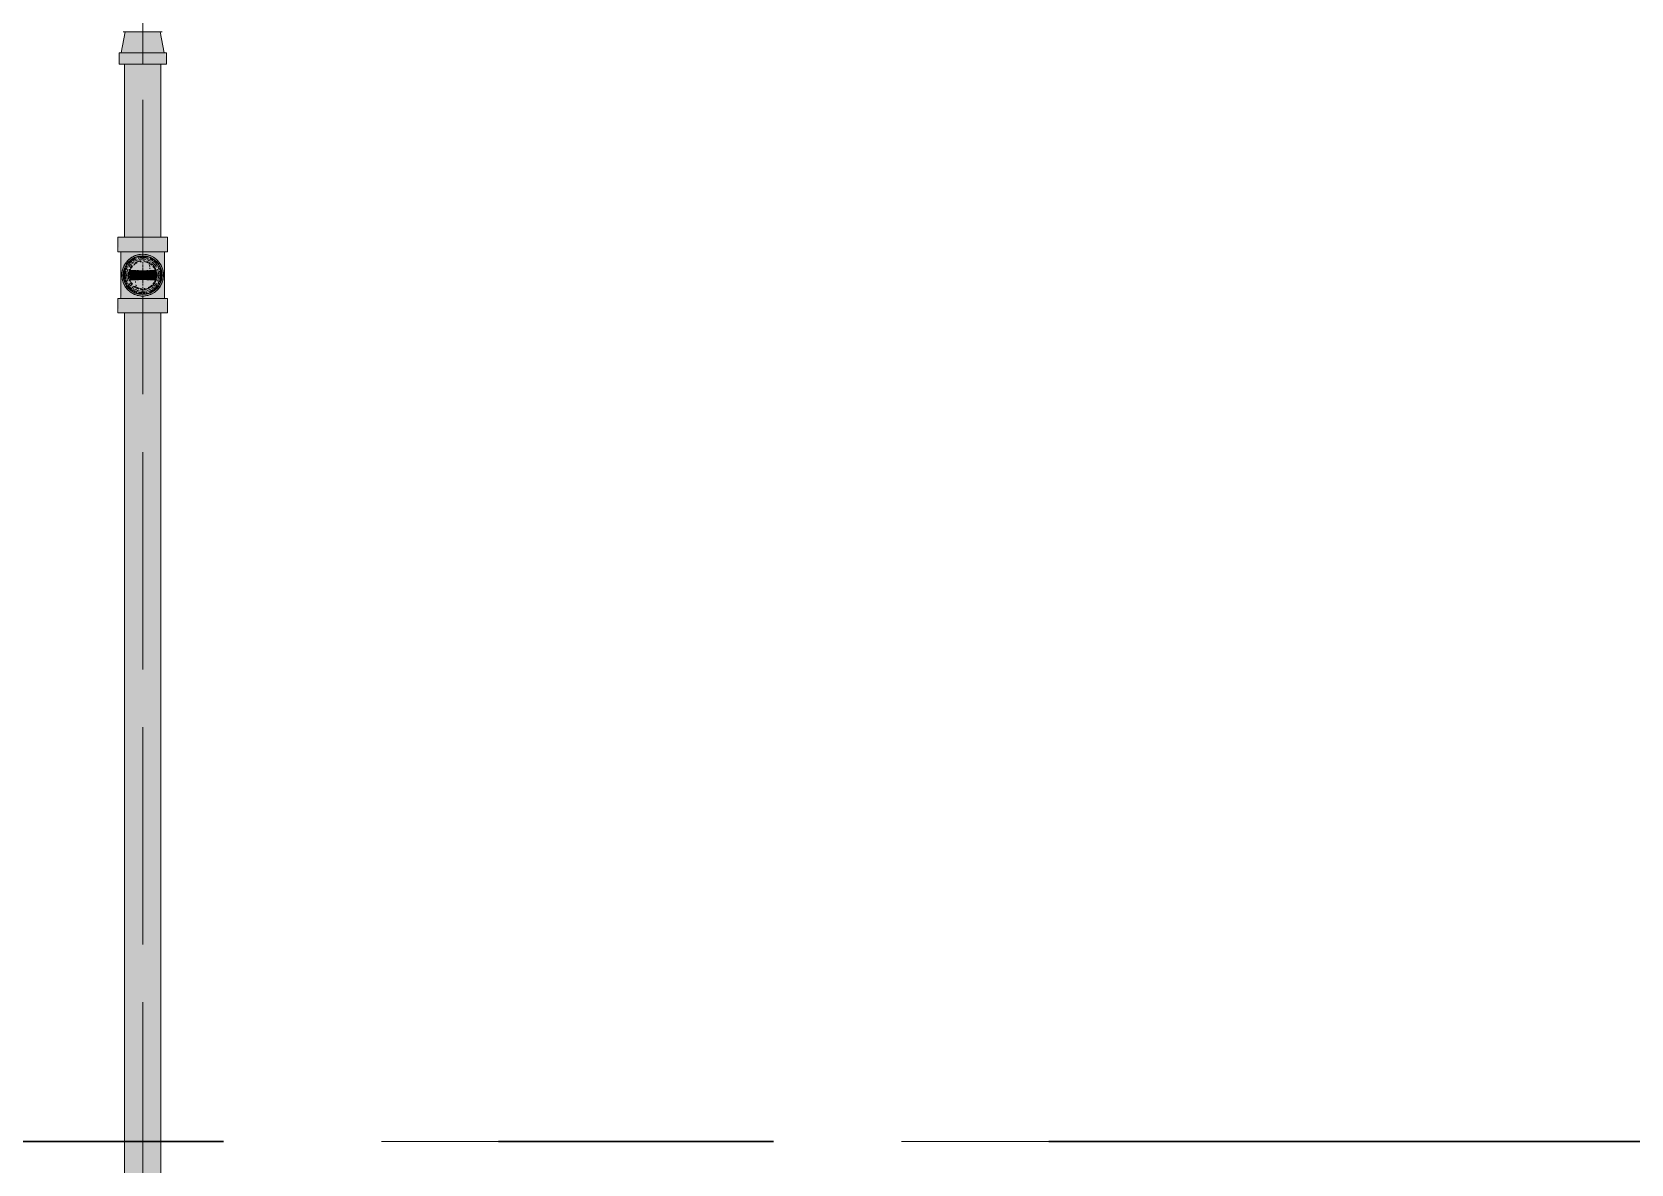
# Model space of a CAD drawing. Header units: millimetres. Extents: x -4000 to 187956, y -58990 to 162485.
# Drawn here: x 69122 to 70968, y 135424 to 136731 of the extents above; entities that cross this region are included whole.
import ezdxf

# ---------------------------------------------------------------- set-up
doc = ezdxf.new("R2010")
doc.units = ezdxf.units.MM
for name, pattern in [('Dash 1_16_', [317.5, 158.75, -158.75]), ('Grid Line', [2222.5, 1270, -317.5, 317.5, -317.5]), ('Grid Line 12_5mm', [2150, 1250, -300, 300, -300])]:
    doc.linetypes.add(name, pattern=pattern)
for name, color, linetype, lineweight in [('F-SPRN', 3, 'Continuous', 9), ('P-PIPE', 3, 'Continuous', 9), ('P-PIPE-CNTR', 3, 'Continuous', 9), ('S-GRID', 1, 'Continuous', 30)]:
    doc.layers.add(name, color=color, linetype=linetype, lineweight=lineweight)

# ---------------------------------------------------------------- blocks, each defined once
blk = doc.blocks.new('CMF2_NHAXUONG_A_rvt-1-FFS - TANG 1')
at = {"layer": 'S-GRID', "linetype": 'Grid Line 12_5mm', "lineweight": 9}
blk.add_line((-824.3, 135450), (183641.1, 135450), dxfattribs=at)
blk = doc.blocks.new('Sprinkler_Up - DN20-V59-FFS - TANG 1')
at = {"layer": 'F-SPRN', "transparency": 33554534}
for points in [[(-13.5, 0), (-3.9, 0.7), (-1.7, 2.9), (-1.2, 3.5), (-0.6, 4), (0.6, 4), (1.2, 3.5), (1.7, 2.9), (4.6, 0), (22.2, 0), (17.8, 13.2), (6.9, 21.2), (-6.9, 21.2), (-18, 13.1), (-22.2, 0)], [(0, -21.2), (6.9, -21.2), (18, -13.1), (22.2, 0), (3.9, -0.7), (1.7, -2.9), (1.2, -3.5), (0.6, -4), (-0.6, -4), (-1.2, -3.5), (-1.7, -2.9), (-4.6, 0), (-22.2, 0), (-18, -13.1), (-6.9, -21.2)], [(0, -16.7), (4.3, -16.1), (11.8, -11.8), (16.1, -4.3), (16.1, 4.3), (9.9, 13.2), (8.3, 14.4), (0, 16.7), (-4.3, 16.1), (-11.8, 11.8), (-16.1, 4.3), (-16.1, -4.3), (-11.8, -11.8), (-8.3, -14.4)], [(0, -15.6), (7.8, -13.5), (13.5, -7.8), (15.1, -4), (15.1, 4), (13.5, 7.8), (7.8, 13.5), (0, 15.6), (-8.2, 13.2), (-11, 11), (-15.1, 4), (-15.1, -4), (-11, -11), (-7.8, -13.5)], [(-10.9, -5.5), (-10.9, 5.4), (-14.5, 5.4), (-14.5, -5.5)], [(-7.7, -5.5), (-7.7, 5.4), (-10.9, 5.4), (-10.9, -5.5)], [(0, -5.5), (0, 5.4), (-7.7, 5.4), (-7.7, -5.5)], [(0, 0), (5.7, 0), (2.9, 4.9), (-2.9, 4.9), (-5.7, 0)], [(-2.9, -4.9), (2.9, -4.9), (5.7, 0), (-5.7, 0)], [(-4.6, 0), (4.6, 0), (0, 4.6)], [(0, -4.6), (4.6, 0), (-4.6, 0)], [(0, -2.6), (1.3, 0), (-1.8, 0)], [(-1.3, 0), (1.8, 0), (0, 2.6)], [(7.7, -5.5), (7.7, 5.4), (0, 5.4), (0, -5.5)], [(10.9, -5.5), (10.9, 5.4), (7.7, 5.4), (7.7, -5.5)], [(14.5, -5.5), (14.5, 5.4), (10.9, 5.4), (10.9, -5.5)]]:
    blk.add_hatch(color=1, dxfattribs=at).paths.add_polyline_path(points)
at = {"layer": 'F-SPRN', "color": 1}
for p, q in [((-11.5, 5.4), (-14.5, 5.4)), ((-14.5, 5.4), (-11.3, 5.4)), ((-14.5, 5.4), (-14.5, 3.7)), ((-14.5, 3.3), (-14.5, 0)), ((-11.5, 5.4), (-11.5, 4)), ((-10.9, 1.9), (-10.9, 3.6)), ((-10.8, 5.4), (-8, 5.4)), ((-8.1, 5.4), (-10.8, 5.4)), ((-8.1, 5.4), (-8.1, 2.8)), ((-8.1, 2.5), (-8.1, 0.7)), ((-7.7, 4.8), (-7.7, 2.7)), ((-7.7, 4.8), (-7.7, 2.7)), ((-7.7, 2.1), (-7.7, 0.5)), ((-7.7, 2.1), (-7.7, 0.5)), ((-6.7, 5.4), (-4.7, 5.4)), ((-5.8, 3.8), (-5.8, 2.2)), ((-2.1, 0), (-2.1, 0)), ((-2.1, 0), (-2.1, -0.1)), ((-0.5, 2), (-0.6, 2)), ((-0.6, 2), (-0.6, 2)), ((0, 2.1), (-0.1, 2.1)), ((2.1, 0), (2.1, 0.1)), ((2.1, 0), (2.1, 0)), ((4.7, 5.4), (6.5, 5.4)), ((7.7, 5.4), (10.8, 5.4)), ((7.7, 5.2), (7.7, 2.7)), ((7.7, 5.2), (7.7, 2.7)), ((7.7, 2.3), (7.7, 0.5)), ((7.7, 2.3), (7.7, 0.5)), ((10.8, 5.4), (8.1, 5.4)), ((8.1, 5.4), (8.1, 2.8)), ((8.1, 2.5), (8.1, 0.4)), ((10.9, 5.4), (14.5, 5.4)), ((10.9, 3.6), (10.9, 0.2)), ((14.5, 5.4), (11.5, 5.4)), ((11.5, 5.4), (11.5, 4)), ((11.5, 3), (11.5, 0.2)), ((14.5, 5.4), (14.5, -5.5)), ((-14.5, -1.3), (-14.5, -3.7)), ((-11.1, -5.5), (-14.5, -5.5)), ((-14.5, -5.5), (-11.5, -5.5)), ((-10.9, -2.6), (-10.9, -1.3)), ((-10.8, -5.5), (-8.1, -5.5)), ((-7.8, -5.5), (-10.8, -5.5)), ((-8.1, -4.2), (-8.1, -5.5)), ((-7.7, -2.7), (-7.7, -4)), ((-7.7, -2.7), (-7.7, -4)), ((-7, -5.5), (-5.8, -5.5)), ((-4.8, -5.5), (-7, -5.5)), ((-5.8, -2.3), (-5.8, -3.8)), ((0, -2.1), (0.1, -2.1)), ((7, -5.5), (4.8, -5.5)), ((5.8, -2.2), (5.8, -3.8)), ((5.8, -5.5), (7, -5.5)), ((7.7, -0.5), (7.7, -2.3)), ((7.7, -0.5), (7.7, -2.3)), ((7.7, -2.7), (7.7, -5.4)), ((7.7, -2.7), (7.7, -5.4)), ((10.8, -5.5), (7.7, -5.5)), ((8.1, -0.4), (8.1, -2.5)), ((8.1, -2.8), (8.1, -5.5)), ((8.1, -5.5), (10.8, -5.5)), ((10.9, -0.2), (10.9, -3.6)), ((14.5, -5.5), (10.9, -5.5)), ((11.5, -0.2), (11.5, -3)), ((11.5, -4), (11.5, -5.5)), ((11.5, -5.5), (14.5, -5.5))]:
    blk.add_line(p, q, dxfattribs=at)
at = {"layer": 'F-SPRN', "color": 1, "flags": 128}
for points in [[(-0.6, 2), (-0.7, 2), (-0.8, 1.9), (-0.9, 1.9), (-0.9, 1.9), (-1, 1.8), (-1.1, 1.8), (-1.2, 1.7), (-1.2, 1.7), (-1.3, 1.6), (-1.4, 1.6), (-1.4, 1.5), (-1.5, 1.5), (-1.5, 1.4), (-1.6, 1.3), (-1.6, 1.3), (-1.7, 1.2), (-1.7, 1.1), (-1.8, 1.1), (-1.8, 1), (-1.9, 0.9), (-1.9, 0.8), (-1.9, 0.8), (-2, 0.7), (-2, 0.6), (-2, 0.5), (-2, 0.5), (-2, 0.4), (-2.1, 0.3), (-2.1, 0.2), (-2.1, 0.1), (-2.1, 0)], [(-0.1, 2.1), (-0.1, 2.1), (-0.2, 2.1), (-0.3, 2.1), (-0.4, 2), (-0.5, 2)], [(2.1, 0.1), (2.1, 0.2), (2.1, 0.2), (2.1, 0.3), (2, 0.4), (2, 0.5), (2, 0.6), (2, 0.7), (1.9, 0.7), (1.9, 0.8), (1.9, 0.9), (1.8, 1), (1.8, 1), (1.8, 1.1), (1.7, 1.2), (1.7, 1.2), (1.6, 1.3), (1.6, 1.4), (1.5, 1.4), (1.4, 1.5), (1.4, 1.5), (1.3, 1.6), (1.3, 1.7), (1.2, 1.7), (1.1, 1.7), (1.1, 1.8), (1, 1.8), (0.9, 1.9), (0.8, 1.9), (0.8, 1.9), (0.7, 2), (0.6, 2), (0.5, 2), (0.4, 2), (0.4, 2), (0.3, 2.1), (0.2, 2.1), (0.1, 2.1), (0, 2.1)], [(-2.1, -0.1), (-2.1, -0.2), (-2.1, -0.2), (-2.1, -0.3)], [(-2.1, -0.3), (-2, -0.4), (-2, -0.5), (-2, -0.6), (-2, -0.7), (-1.9, -0.7), (-1.9, -0.8), (-1.9, -0.9), (-1.8, -1), (-1.8, -1), (-1.8, -1.1), (-1.7, -1.2), (-1.7, -1.2), (-1.6, -1.3), (-1.6, -1.4), (-1.5, -1.4), (-1.4, -1.5), (-1.4, -1.5), (-1.3, -1.6), (-1.3, -1.7), (-1.2, -1.7), (-1.1, -1.7), (-1.1, -1.8), (-1, -1.8), (-0.9, -1.9), (-0.8, -1.9), (-0.8, -1.9), (-0.7, -2), (-0.6, -2), (-0.5, -2), (-0.4, -2), (-0.4, -2), (-0.3, -2.1), (-0.2, -2.1), (-0.1, -2.1), (0, -2.1)], [(0.1, -2.1), (0.1, -2.1), (0.2, -2.1), (0.3, -2.1), (0.4, -2), (0.5, -2), (0.6, -2), (0.6, -2), (0.7, -2), (0.8, -1.9), (0.9, -1.9), (0.9, -1.9), (1, -1.8), (1.1, -1.8), (1.2, -1.7), (1.2, -1.7), (1.3, -1.6), (1.4, -1.6), (1.4, -1.5), (1.5, -1.5), (1.5, -1.4), (1.6, -1.3), (1.6, -1.3), (1.7, -1.2), (1.7, -1.1), (1.8, -1.1), (1.8, -1), (1.9, -0.9), (1.9, -0.8), (1.9, -0.8), (2, -0.7), (2, -0.6), (2, -0.5), (2, -0.5), (2, -0.4), (2.1, -0.3), (2.1, -0.2), (2.1, -0.1), (2.1, 0)]]:
    blk.add_lwpolyline(points, dxfattribs=at)
at = {"layer": 'F-SPRN', "color": 1}
for radius, start, end in [(22.2, 360, 180), (21.9, 108.2621, 125.7507), (21.9, 99.348, 107.901), (21.9, 90.145, 98.8503), (21.9, 72.5583, 89.4624), (21.9, 54.2493, 71.7379), (21.9, 165.6773, 179.2615), (21.9, 144.7698, 164.8151), (21.9, 142.518, 144), (21.9, 126.6942, 142.518), (16.7, 167.6802, 180), (16.7, 167.6802, 180), (16.7, 155.3879, 164.9693), (16.7, 155.3879, 164.9693), (15.6, 166.4265, 180), (15.6, 166.4265, 180), (15.6, 150.9409, 165), (15.6, 159.6139, 165), (16.7, 136.7213, 149.931), (16.7, 136.7213, 149.931), (15.6, 150.9409, 156.3845), (15.6, 138.4214, 150), (15.6, 138.4214, 150), (15.6, 126.205, 133.2078), (15.6, 126.205, 133.2078), (16.7, 121.4181, 126.9869), (16.7, 121.4181, 126.9869), (16.7, 106.5995, 120), (16.7, 106.5995, 120), (15.6, 120, 121.8808), (15.6, 120, 121.8808), (15.6, 114.4363, 119.9813), (15.6, 114.4363, 119.9813), (4.63, 155.7832, 180), (4.63, 155.7832, 180), (16.7, 96.4143, 105), (16.7, 96.4143, 105), (4.63, 109.0192, 138.2703), (4.63, 109.0192, 138.2703), (15.6, 95.5762, 100.6843), (15.6, 95.5762, 100.6843), (2.56, 109.0192, 168.8278), (2.56, 109.0192, 168.8278), (2.04, 109.0192, 180), (16.7, 83.0684, 90), (16.7, 83.0684, 90), (4.63, 17.9592, 90), (4.63, 17.9592, 90), (3.81, 57.0577, 90), (2.56, 14.5599, 90), (2.56, 14.5599, 90), (2.04, 10.4703, 90), (15.6, 75.573, 80.5892), (15.6, 75.573, 80.5892), (3.81, 16.1605, 43.8358), (15.6, 67.5614, 74.5481), (15.6, 67.5614, 74.5481), (16.7, 60, 75), (16.7, 60, 75), (15.6, 60.0187, 65.5637), (15.6, 60.0187, 65.5637), (15.6, 58.1192, 60), (15.6, 58.1192, 60), (16.7, 53.0131, 58.5819), (16.7, 53.0131, 58.5819), (15.6, 46.7922, 53.795), (15.6, 46.7922, 53.795), (15.6, 30, 41.5786), (15.6, 30, 41.5786), (16.7, 30, 43.2787), (16.7, 30, 43.2787), (21.9, 37.482, 53.3058), (15.6, 23.6155, 29.5646), (15.6, 15, 29.5646), (15.6, 15, 20.3861), (16.7, 15, 24.6121), (16.7, 15, 24.6121), (15.6, 360, 13.6618), (15.6, 0, 13.6618), (16.7, 360, 12.3198), (16.7, 0, 12.3198), (21.9, 36, 37.482), (21.9, 15.1849, 35.2302), (21.9, 0.7385, 14.3227), (22.2, 180, 360), (21.9, 180.7385, 194.3227), (21.9, 195.1849, 215.2302), (21.9, 216.7299, 233.3058), (16.7, 180, 192.3198), (16.7, 180, 192.3198), (16.7, 195.0307, 204.6121), (16.7, 195.0307, 204.6121), (15.6, 181.9082, 193.6618), (15.6, 181.9082, 193.6618), (15.6, 197.3339, 209.5646), (15.6, 197.3339, 209.5646), (16.7, 210.069, 223.2787), (16.7, 210.069, 223.2787), (15.6, 212.5472, 221.5786), (15.6, 212.5472, 221.5786), (21.9, 234.2493, 251.7379), (16.7, 229.4249, 238.5819), (16.7, 229.4249, 238.5819), (15.6, 233.795, 240), (15.6, 233.795, 240), (16.7, 240, 255), (16.7, 240, 255), (15.6, 240.0187, 254.5481), (15.6, 240.0187, 254.5481), (4.63, 197.9592, 0), (4.63, 197.9592, 360), (15.6, 255, 267.64), (15.6, 255, 267.64), (3.81, 196.1605, 360), (2.56, 191.1677, 0), (2.56, 191.1677, 360), (2.04, 190.4703, 0), (16.7, 263.0684, 270), (16.7, 263.0684, 270), (15.6, 275.5762, 280.6843), (15.6, 275.5762, 280.6843), (16.7, 276.4143, 285), (16.7, 276.4143, 285), (16.7, 286.5995, 300), (16.7, 286.5995, 300), (15.6, 294.4363, 299.9813), (15.6, 294.4363, 299.9813), (21.9, 288.2621, 305.7507), (15.6, 300, 313.2078), (15.6, 300, 313.2078), (16.7, 301.4181, 310.5751), (16.7, 301.4181, 310.5751), (15.6, 318.4214, 330), (15.6, 318.4214, 330), (16.7, 316.7213, 330), (16.7, 316.7213, 330), (21.9, 306.6942, 323.2701), (15.6, 330.4354, 345), (15.6, 330.4354, 336.3845), (15.6, 339.6139, 345), (15.6, 346.3382, 360), (15.6, 346.3382, 360), (16.7, 335.3879, 345), (16.7, 335.3879, 345), (16.7, 347.6802, 360), (16.7, 347.6802, 360), (21.9, 324.7698, 344.8151), (21.9, 345.6773, 359.2615), (21.9, 252.5583, 269.4624), (21.9, 270.145, 278.8503), (21.9, 279.348, 287.901)]:
    blk.add_arc((0, 0), radius, start, end, dxfattribs=at)
blk = doc.blocks.new('Steel_Transition_Threaded_HoaPhat - Standard-V112-FFS - TANG 1')
at = {"layer": 'P-PIPE', "lineweight": 13, "transparency": 33554534}
h = blk.add_hatch(color=1, dxfattribs=at)
h.paths.add_polyline_path([(69250, 136427.6), (69255.8, 136428.4), (69261.3, 136430.6), (69265.9, 136434.2), (69269.5, 136438.8), (69271.7, 136444.3), (69272.5, 136450.1), (69271.7, 136455.9), (69268, 136463.3), (69265.9, 136466), (69261.3, 136469.6), (69255.8, 136471.8), (69250, 136472.6), (69244.2, 136471.8), (69238.8, 136469.6), (69232, 136463.3), (69230.5, 136461.3), (69228.3, 136455.9), (69227.5, 136450.1), (69228.3, 136444.3), (69230.5, 136438.8), (69234.1, 136434.2), (69238.8, 136430.6), (69244.2, 136428.4)])
h.paths.add_polyline_path([(69250, 136430), (69244.8, 136430.7), (69240, 136432.7), (69235.8, 136435.9), (69232.6, 136440), (69230.6, 136444.9), (69229.9, 136450.1), (69230.6, 136455.3), (69235, 136463.3), (69235.8, 136464.3), (69240, 136467.5), (69244.8, 136469.5), (69250, 136470.2), (69255.2, 136469.5), (69260.1, 136467.5), (69265, 136463.3), (69267.4, 136460.1), (69269.4, 136455.3), (69270.1, 136450.1), (69269.4, 136444.9), (69267.4, 136440), (69264.2, 136435.9), (69260.1, 136432.7), (69255.2, 136430.7)])
for points in [[(69250, 136430), (69250, 136433.7), (69241.8, 136435.9), (69235.8, 136441.9), (69233.6, 136450.1), (69235.8, 136458.3), (69241.8, 136464.3), (69250, 136466.5), (69250, 136470.2), (69244.8, 136469.5), (69240, 136467.5), (69235, 136463.3), (69232.6, 136460.1), (69230.6, 136455.3), (69229.9, 136450.1), (69230.6, 136444.9), (69232.6, 136440), (69235.8, 136435.9), (69240, 136432.7), (69244.8, 136430.7)], [(69250, 136431.6), (69254.8, 136432.2), (69259.3, 136434.1), (69263.1, 136437), (69266, 136440.8), (69267.9, 136445.3), (69268.5, 136450.1), (69267.9, 136454.9), (69266, 136459.3), (69262.9, 136463.3), (69259.3, 136466.1), (69254.8, 136468), (69250, 136468.6), (69245.2, 136468), (69240.8, 136466.1), (69236.9, 136463.2), (69234, 136459.3), (69232.1, 136454.9), (69231.5, 136450.1), (69232.1, 136445.3), (69234, 136440.8), (69236.9, 136437), (69240.8, 136434.1), (69245.2, 136432.2)], [(69250, 136430), (69255.2, 136430.7), (69260.1, 136432.7), (69264.2, 136435.9), (69267.4, 136440), (69269.4, 136444.9), (69270.1, 136450.1), (69269.4, 136455.3), (69265, 136463.3), (69264.2, 136464.3), (69260.1, 136467.5), (69255.2, 136469.5), (69250, 136470.2), (69250, 136466.5), (69258.2, 136464.3), (69264.2, 136458.3), (69266.4, 136450.1), (69264.2, 136441.9), (69258.2, 136435.9), (69250, 136433.7)]]:
    blk.add_hatch(color=1, dxfattribs=at).paths.add_polyline_path(points)
at = {"layer": 'P-PIPE', "color": 20, "lineweight": 13}
for radius, start, end in [(22.5, 90, 270), (22.5, 90, 270), (20.1, 139.8677, 148.1553), (18.5, 136.4297, 150), (18.5, 136.4297, 150), (20.1, 128.8856, 138.6435), (18.5, 134.3867, 135), (18.5, 134.3867, 135), (18.5, 123.4976, 133.2041), (18.5, 123.4976, 133.2041), (20.1, 109.6859, 125.0043), (18.5, 106.819, 120), (18.5, 106.819, 120), (16.4, 115.1607, 120), (16.4, 107.4657, 111.9681), (20.1, 100.9975, 105), (18.5, 91.4353, 103.2046), (18.5, 91.4353, 103.2046), (16.4, 96.2132, 104.6042), (20.1, 90.5246, 98.5089), (22.5, 270, 90), (22.5, 270, 90), (18.5, 78.0986, 90), (18.5, 78.0986, 90), (20.1, 75.0607, 87.9279), (18.5, 60, 75), (18.5, 60, 75), (16.4, 66.9681, 72.9388), (20.1, 54.9957, 75), (18.5, 46.7959, 56.5024), (18.5, 46.7959, 56.5024), (20.1, 41.3565, 51.1144), (18.5, 45, 45.6133), (18.5, 45, 45.6133), (16.4, 30, 38.0319), (18.5, 30, 43.5703), (18.5, 30, 43.5703), (20.1, 31.8447, 40.1323), (20.1, 166.0499, 193.9501), (20.1, 150, 162.7449), (20.1, 197.2551, 210), (18.5, 166.5939, 193.4061), (18.5, 166.5939, 193.4061), (18.5, 157.6232, 165), (18.5, 157.6232, 165), (18.5, 195, 202.3768), (18.5, 195, 202.3768), (16.4, 168.5467, 178.9063), (16.4, 184.8393, 191.4533), (16.4, 158.0319, 163.506), (16.4, 143.5463, 150), (16.4, 210.6635, 216.4537), (16.4, 338.0319, 342.8691), (16.4, 353.5463, 8.0319), (18.5, 15, 22.3768), (18.5, 15, 22.3768), (18.5, 337.6232, 345), (18.5, 337.6232, 345), (20.1, 17.2551, 30), (20.1, 330, 342.7449), (18.5, 346.5939, 13.4061), (18.5, 346.5939, 13.4061), (20.1, 346.0499, 13.9501), (20.1, 211.8447, 231.1144), (18.5, 210, 223.5703), (18.5, 210, 223.5703), (18.5, 226.7959, 236.5024), (18.5, 226.7959, 236.5024), (20.1, 234.9957, 255), (16.4, 230.4733, 236.6389), (18.5, 240, 255), (18.5, 240, 255), (16.4, 240, 246.5955), (16.4, 250.3629, 255), (20.1, 255.0607, 267.9279), (18.5, 258.0986, 270), (18.5, 258.0986, 270), (16.4, 264.1652, 268.506), (20.1, 270.5246, 278.5089), (18.5, 271.4353, 283.2046), (18.5, 271.4353, 283.2046), (16.4, 276.2132, 283.9063), (20.1, 280.9975, 285), (16.4, 287.4657, 291.9681), (18.5, 286.819, 300), (18.5, 286.819, 300), (16.4, 293.4045, 300), (20.1, 289.6859, 305.0043), (18.5, 303.4976, 313.2041), (18.5, 303.4976, 313.2041), (20.1, 308.8856, 328.1553), (18.5, 316.4297, 330), (18.5, 316.4297, 330)]:
    blk.add_arc((69250, 136450.1), radius, start, end, dxfattribs=at)

msp = doc.modelspace()

# ---------------------------------------------------------------- block references
at = {"lineweight": 5}
msp.add_blockref('CMF2_NHAXUONG_A_rvt-1-FFS - TANG 1', (0, 0), dxfattribs=at)

# ---------------------------------------------------------------- next in the draw order: hatches: boundary and pattern name
at = {"layer": 'P-PIPE', "transparency": 33554534}
for points in [[(69237.6, 136706.9), (69274.8, 136706.9), (69269.4, 136730.8), (69229.9, 136730.8), (69226.1, 136706.9), (69232.5, 136706.9)], [(69269.3, 136693.6), (69277.4, 136693.6), (69276.4, 136706.9), (69222.7, 136706.9), (69223.6, 136693.6), (69263.7, 136693.6)], [(69228.9, 136493.8), (69250, 136493.8), (69250, 136693.6), (69228.9, 136693.6), (69228.9, 136536.3)], [(69250, 136493.8), (69271.1, 136493.8), (69270.4, 136693.6), (69250, 136693.6), (69250, 136536.3)], [(69229.8, 136477.1), (69250, 136477.1), (69250, 136493.8), (69221.4, 136493.8), (69222.4, 136477.1), (69225.2, 136477.1)], [(69278.6, 136477.1), (69277.7, 136493.8), (69250, 136493.8), (69250, 136477.1), (69277.7, 136477.1)], [(69248.4, 136423.1), (69250, 136423.1), (69250, 136428.9), (69240.8, 136431.3), (69233.9, 136436.8), (69231.7, 136439.4), (69229.2, 136446.2), (69229.2, 136454), (69233.9, 136463.4), (69237.7, 136467), (69244.3, 136470.2), (69250, 136471.2), (69250, 136477.1), (69224.7, 136477.1), (69225.6, 136423.1), (69246.7, 136423.1)], [(69250, 136426), (69256.2, 136426.8), (69262.1, 136429.2), (69267.1, 136433), (69270.9, 136438), (69273.3, 136443.8), (69274.1, 136450.1), (69273.3, 136456.3), (69270, 136463.3), (69267.1, 136467.1), (69262.1, 136471), (69256.2, 136473.4), (69250, 136474.2), (69243.8, 136473.4), (69237.9, 136471), (69233, 136467.1), (69229.1, 136462.1), (69226.7, 136456.3), (69225.9, 136450.1), (69226.7, 136443.8), (69229.1, 136438), (69233, 136433), (69237.9, 136429.2), (69243.8, 136426.8)], [(69241.7, 136435.6), (69242.8, 136437.6), (69241.7, 136441.7), (69242.8, 136445.9), (69245.8, 136449), (69257.2, 136454.3), (69258.4, 136458.4), (69256.7, 136463.3), (69255.9, 136464.3), (69250, 136466.8), (69241.7, 136464.6), (69235.5, 136458.4), (69233.3, 136450.1), (69235.5, 136441.7), (69238.2, 136438.3)], [(69250, 136433.4), (69258.4, 136435.6), (69261.8, 136438.3), (69266.1, 136445.8), (69266.1, 136454.4), (69260, 136463.3), (69258.4, 136464.6), (69250, 136466.8), (69245.7, 136466.2), (69238.2, 136461.9), (69233.9, 136454.4), (69233.9, 136445.8), (69238.2, 136438.3), (69241.7, 136435.6)], [(69271.9, 136423.1), (69275.3, 136423.1), (69274.4, 136477.1), (69250, 136477.1), (69250, 136471.2), (69259.2, 136468.9), (69266.1, 136463.4), (69268.3, 136460.7), (69270.8, 136454), (69270.8, 136446.2), (69266.1, 136436.8), (69262.3, 136433.2), (69255.7, 136430), (69250, 136428.9), (69250, 136423.1), (69267.9, 136423.1)], [(69250, 136406.5), (69250, 136423.1), (69221.4, 136423.1), (69222.4, 136406.5), (69242.6, 136406.5)], [(69250, 134725.1), (69250, 136406.5), (69228.9, 136406.5), (69229.6, 134725.1), (69244.5, 134725.1)], [(69278.6, 136406.5), (69277.7, 136423.1), (69250, 136423.1), (69250, 136406.5), (69277.7, 136406.5)], [(69250, 134725.1), (69271.1, 134725.1), (69270.4, 136406.5), (69250, 136406.5), (69250, 135076.2)]]:
    msp.add_hatch(color=1, dxfattribs=at).paths.add_polyline_path(points)

# ---------------------------------------------------------------- next in the draw order: linework, layer by layer
at = {"layer": 'P-PIPE', "color": 20, "lineweight": 13}
for p, q in [((69229.9, 136730.8), (69225.2, 136706.9)), ((69227.5, 136730.8), (69272.5, 136730.8)), ((69227.5, 136730.8), (69229.8, 136730.8)), ((69230.6, 136730.8), (69244.2, 136730.8)), ((69244.8, 136730.8), (69255.2, 136730.8)), ((69255.8, 136730.8), (69269.4, 136730.8)), ((69274.8, 136706.9), (69270.1, 136730.8)), ((69270.2, 136730.8), (69272.5, 136730.8)), ((69222.7, 136706.9), (69222.7, 136693.6)), ((69225, 136706.9), (69222.7, 136706.9)), ((69277.4, 136706.9), (69222.7, 136706.9)), ((69242.9, 136706.9), (69226.3, 136706.9)), ((69256.4, 136706.9), (69243.6, 136706.9)), ((69273.7, 136706.9), (69257.1, 136706.9)), ((69277.4, 136706.9), (69275, 136706.9)), ((69277.4, 136693.6), (69277.4, 136706.9)), ((69222.7, 136693.6), (69277.4, 136693.6)), ((69222.7, 136693.6), (69228.7, 136693.6)), ((69228.9, 136693.6), (69228.9, 136493.8)), ((69229.6, 136693.6), (69228.9, 136693.6)), ((69268.3, 136693.6), (69231.7, 136693.6)), ((69231.7, 136693.6), (69268.4, 136693.6)), ((69271.1, 136693.6), (69270.4, 136693.6)), ((69271.1, 136493.8), (69271.1, 136693.6)), ((69271.3, 136693.6), (69277.4, 136693.6)), ((69221.4, 136493.8), (69221.4, 136477.1)), ((69228.8, 136493.8), (69221.4, 136493.8)), ((69250, 136493.8), (69221.4, 136493.8)), ((69228.9, 136493.8), (69229.6, 136493.8)), ((69229.7, 136493.8), (69235.1, 136493.8)), ((69235, 136493.8), (69229.8, 136493.8)), ((69235.6, 136493.8), (69264.4, 136493.8)), ((69250, 136493.8), (69235.7, 136493.8)), ((69264.3, 136493.8), (69250, 136493.8)), ((69278.6, 136493.8), (69250, 136493.8)), ((69264.9, 136493.8), (69270.3, 136493.8)), ((69270.2, 136493.8), (69265, 136493.8)), ((69270.4, 136493.8), (69271.1, 136493.8)), ((69278.6, 136493.8), (69271.2, 136493.8)), ((69278.6, 136477.1), (69278.6, 136493.8)), ((69221.4, 136477.1), (69224.6, 136477.1)), ((69221.4, 136477.1), (69250, 136477.1)), ((69224.7, 136477.1), (69224.7, 136423.1)), ((69225.6, 136477.1), (69224.7, 136477.1)), ((69225.6, 136477.1), (69224.7, 136477.1)), ((69225.5, 136477.1), (69234.7, 136477.1)), ((69234.6, 136477.1), (69225.6, 136477.1)), ((69237.4, 136477.1), (69225.6, 136477.1)), ((69241.9, 136477.1), (69235.6, 136477.1)), ((69235.7, 136477.1), (69241.9, 136477.1)), ((69242.6, 136477.1), (69237.4, 136477.1)), ((69243.4, 136477.1), (69250, 136477.1)), ((69250, 136477.1), (69243.5, 136477.1)), ((69250, 136477.1), (69243.5, 136477.1)), ((69250, 136477.1), (69256.6, 136477.1)), ((69250, 136477.1), (69278.6, 136477.1)), ((69256.5, 136477.1), (69250, 136477.1)), ((69256.5, 136477.1), (69250, 136477.1)), ((69275.3, 136477.1), (69257.4, 136477.1)), ((69258.1, 136477.1), (69264.3, 136477.1)), ((69264.4, 136477.1), (69258.1, 136477.1)), ((69265.3, 136477.1), (69274.5, 136477.1)), ((69275.3, 136477.1), (69265.4, 136477.1)), ((69275.3, 136423.1), (69275.3, 136477.1)), ((69275.4, 136477.1), (69278.6, 136477.1)), ((69221.4, 136423.1), (69221.4, 136406.5)), ((69224.6, 136423.1), (69221.4, 136423.1)), ((69250, 136423.1), (69221.4, 136423.1)), ((69221.4, 136406.5), (69222.4, 136406.5)), ((69221.4, 136406.5), (69250, 136406.5)), ((69222.4, 136406.5), (69228.8, 136406.5)), ((69224.7, 136423.1), (69234.6, 136423.1)), ((69224.7, 136423.1), (69237.4, 136423.1)), ((69234.7, 136423.1), (69225.5, 136423.1)), ((69228.9, 136406.5), (69228.9, 134725.1)), ((69229.6, 136406.5), (69228.9, 136406.5)), ((69235.1, 136406.5), (69229.7, 136406.5)), ((69229.8, 136406.5), (69235, 136406.5)), ((69235.6, 136423.1), (69241.9, 136423.1)), ((69264.4, 136406.5), (69235.6, 136406.5)), ((69241.9, 136423.1), (69235.7, 136423.1)), ((69235.7, 136406.5), (69250, 136406.5)), ((69237.4, 136423.1), (69242.6, 136423.1)), ((69250, 136423.1), (69243.4, 136423.1)), ((69243.5, 136423.1), (69250, 136423.1)), ((69243.5, 136423.1), (69250, 136423.1)), ((69256.6, 136423.1), (69250, 136423.1)), ((69278.6, 136423.1), (69250, 136423.1)), ((69250, 136423.1), (69256.5, 136423.1)), ((69250, 136423.1), (69256.5, 136423.1)), ((69250, 136406.5), (69264.3, 136406.5)), ((69250, 136406.5), (69278.6, 136406.5)), ((69257.4, 136423.1), (69274.4, 136423.1)), ((69264.3, 136423.1), (69258.1, 136423.1)), ((69258.1, 136423.1), (69264.4, 136423.1)), ((69270.3, 136406.5), (69264.9, 136406.5)), ((69265, 136406.5), (69270.2, 136406.5)), ((69274.5, 136423.1), (69265.3, 136423.1)), ((69265.4, 136423.1), (69274.4, 136423.1)), ((69271.1, 136406.5), (69270.4, 136406.5)), ((69271.1, 134725.1), (69271.1, 136406.5)), ((69271.2, 136406.5), (69274.8, 136406.5)), ((69274.4, 136423.1), (69275.3, 136423.1)), ((69274.4, 136423.1), (69275.3, 136423.1)), ((69274.8, 136406.5), (69278.6, 136406.5)), ((69278.6, 136423.1), (69275.4, 136423.1)), ((69278.6, 136406.5), (69278.6, 136423.1))]:
    msp.add_line(p, q, dxfattribs=at)
for radius, start, end in [(24.1, 90, 255), (24.1, 90, 270), (21.1, 150, 154.6013), (21.1, 128.0211, 141.0043), (21.1, 113.0211, 125.8689), (21.1, 99.731, 105), (21.1, 90, 98.0211), (24.1, 285, 90), (24.1, 270, 90), (21.1, 75, 90), (21.1, 54.4236, 65.5764), (21.1, 39.3488, 51.9789), (21.1, 26.4435, 30), (21.1, 165.7378, 177.7452), (21.1, 182.0242, 192.7707), (21.1, 158.0211, 165), (21.1, 195, 203.0211), (21.1, 336.9789, 345), (21.1, 15, 21.9789), (21.1, 2.0242, 14.2622), (21.1, 345.7378, 351.9789), (21.1, 353.0708, 357.9758), (21.1, 205.3987, 210), (21.1, 213.8363, 218.0211), (21.1, 218.1596, 233.0211), (21.1, 234.1311, 240), (21.1, 242.2293, 251.1321), (24.1, 255, 255.2105), (24.1, 255.2105, 270), (21.1, 255, 261.9292), (21.1, 261.9789, 267.7707), (21.1, 270, 276.9789), (24.1, 270, 284.7895), (21.1, 279.731, 285), (24.1, 284.7895, 285), (21.1, 291.9789, 305.8689), (21.1, 306.9789, 315), (21.1, 317.2293, 321.8404), (21.1, 321.9789, 326.1637), (21.1, 330, 334.6013)]:
    msp.add_arc((69250, 136450.1), radius, start, end, dxfattribs=at)
at = {"layer": 'P-PIPE', "color": 1}
for centre, radius, start, end in [((69250, 136458.4), 8.35, 69.0027, 79.2369), ((69250, 136458.4), 8.35, 20.1285, 29.0413), ((69250, 136458.4), 8.35, 8.0385, 17.9918), ((69250, 136450.1), 16.7, 46.0317, 51.8726), ((69250, 136450.1), 16.7, 39.3092, 45.2846), ((69250, 136450.1), 16.7, 32.3031, 39.2955), ((69250, 136450.1), 16.7, 170.1108, 177.203), ((69250, 136450.1), 16.7, 182.797, 189.8892), ((69250, 136450.1), 16.7, 190.2154, 195.2487), ((69250, 136450.1), 16.7, 157.579, 164.2722), ((69250, 136441.7), 8.35, 172.0327, 181.5407), ((69250, 136441.7), 8.35, 131.0366, 150), ((69250, 136441.7), 8.35, 115.6806, 125.5287), ((69250, 136441.7), 8.35, 100.6842, 114.0387), ((69250, 136441.7), 8.35, 90, 100.6842), ((69250, 136458.4), 8.35, 270, 280.6842), ((69250, 136458.4), 8.35, 316.3183, 330), ((69250, 136458.4), 8.35, 352.2824, 1.6717), ((69250, 136450.1), 16.7, 23.314, 31.0974), ((69250, 136450.1), 16.7, 328.9026, 336.686), ((69250, 136450.1), 16.7, 16.9375, 22.421), ((69250, 136450.1), 16.7, 337.2636, 343.0625), ((69250, 136450.1), 16.7, 4.3093, 9.8892), ((69250, 136450.1), 16.7, 231.8726, 237.203), ((69250, 136441.7), 8.35, 199.9004, 209.0413), ((69250, 136441.7), 8.35, 226.6998, 237.8461), ((69250, 136441.7), 8.35, 249.0027, 259.2369), ((69250, 136450.1), 16.7, 264.6626, 273.5288), ((69250, 136450.1), 16.7, 308.1274, 313.9683), ((69250, 136450.1), 16.7, 314.7154, 320.6908)]:
    msp.add_arc(centre, radius, start, end, dxfattribs=at)
at = {"layer": 'P-PIPE-CNTR', "color": 20, "lineweight": 13}
for p, q in [((69250, 136693.6), (69250, 136742.6)), ((69250, 136493.8), (69250, 136474.2)), ((69250, 136474.2), (69250, 136472.6)), ((69250, 136472.6), (69250, 136471.2)), ((69250, 136470.2), (69250, 136468.6)), ((69250, 136465.2), (69250, 136463.6)), ((69250, 136462.6), (69250, 136459.8)), ((69250, 136459.1), (69250, 136456.5)), ((69250, 136454.3), (69250, 136452.6)), ((69250, 136452.1), (69250, 136450.1)), ((69250, 136450.1), (69250, 136448)), ((69250, 136447.5), (69250, 136445.9)), ((69250, 136444.6), (69250, 136441.1)), ((69250, 136440.4), (69250, 136438.1)), ((69250, 136436.5), (69250, 136435)), ((69250, 136433.4), (69250, 136432.2)), ((69250, 136431.6), (69250, 136430)), ((69250, 136428.9), (69250, 136427.6)), ((69250, 136426), (69250, 136406.5))]:
    msp.add_line(p, q, dxfattribs=at)
at = {"layer": 'P-PIPE-CNTR', "color": 1, "linetype": 'Dash 1_16_'}
for p, q in [((69250, 136493.8), (69250, 136693.6)), ((69250, 136493.8), (69250, 136693.6)), ((69250, 136472.6), (69250, 136475.1)), ((69250, 136471.2), (69250, 136472.6)), ((69250, 136468.6), (69250, 136470.2)), ((69250, 136463.6), (69250, 136465.2)), ((69250, 136459.8), (69250, 136462.6)), ((69225, 136450.1), (69227.5, 136450.1)), ((69227.8, 136450.1), (69231.5, 136450.1)), ((69231.5, 136450.1), (69233.3, 136450.1)), ((69236.9, 136450.1), (69240.4, 136450.1)), ((69240.4, 136450.1), (69242.3, 136450.1)), ((69245.4, 136450.1), (69247.6, 136450.1)), ((69248.7, 136450.1), (69250, 136450.1)), ((69250, 136455.5), (69250, 136459.1)), ((69250, 136452.6), (69250, 136454.3)), ((69250, 136450.1), (69250, 136452.1)), ((69250, 136448), (69250, 136450.1)), ((69250, 136450.1), (69251.3, 136450.1)), ((69250, 136445.9), (69250, 136447.5)), ((69250, 136441.1), (69250, 136444.6)), ((69251.8, 136450.1), (69254.6, 136450.1)), ((69255.7, 136450.1), (69263.5, 136450.1)), ((69266.4, 136450.1), (69268.5, 136450.1)), ((69268.5, 136450.1), (69272.2, 136450.1)), ((69272.5, 136450.1), (69275, 136450.1)), ((69250, 136438.1), (69250, 136440.4)), ((69250, 136435), (69250, 136436.5)), ((69250, 136432.2), (69250, 136433.4)), ((69250, 136430), (69250, 136431.6)), ((69250, 136427.6), (69250, 136428.9)), ((69250, 136425.1), (69250, 136426.8)), ((69250, 134499.7), (69250, 136406.5)), ((69250, 134725.1), (69250, 136406.5))]:
    msp.add_line(p, q, dxfattribs=at)
at = {"layer": 'S-GRID', "linetype": 'Grid Line'}
msp.add_line((-824.3, 135450), (183641.1, 135450), dxfattribs=at)

# ---------------------------------------------------------------- next in the draw order: block references
at = {"layer": 'F-SPRN', "color": 1}
msp.add_blockref('Sprinkler_Up - DN20-V59-FFS - TANG 1', (69250, 136450.1), dxfattribs=at)
at = {"layer": 'P-PIPE', "color": 20, "lineweight": 13}
msp.add_blockref('Steel_Transition_Threaded_HoaPhat - Standard-V112-FFS - TANG 1', (0, 0), dxfattribs=at)

doc.saveas('drawing.dxf')
